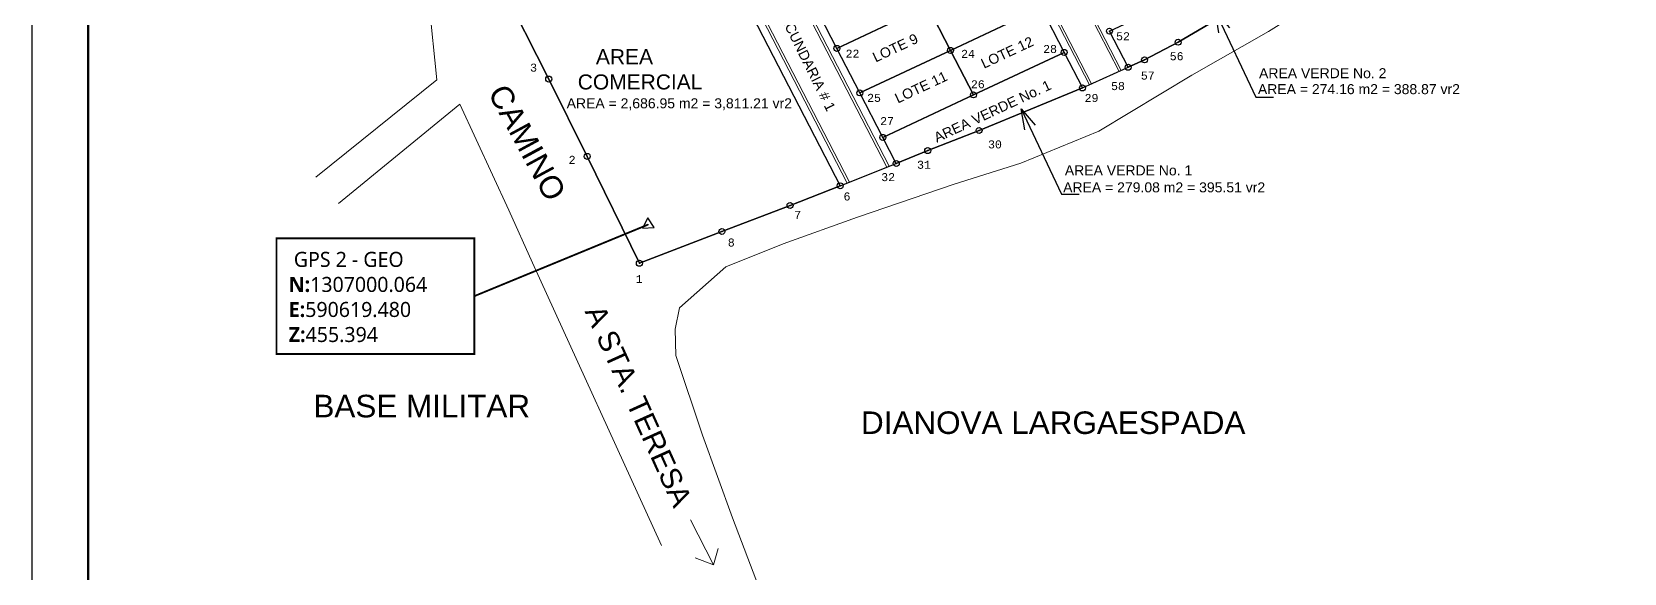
# Model space of a CAD drawing. Header units: millimetres. Extents: x 590482 to 595025, y 1306677 to 1308289.
# Drawn here: x 590496.3 to 590814.6, y 1306930.4 to 1307038.6 of the extents above; entities that cross this region are included whole.
import ezdxf
from ezdxf.enums import TextEntityAlignment as Align

# ---------------------------------------------------------------- set-up
doc = ezdxf.new("R2010")
doc.units = ezdxf.units.MM
doc.header["$PDMODE"] = 32
doc.header["$PDSIZE"] = 1.2
for name, color, linetype, lineweight in [('_BORDILLOS Y CUNETAS', 252, 'Continuous', 20), ('_TEXTO', 3, 'Continuous', 25), ('COTAS', 40, 'Continuous', 5)]:
    doc.layers.add(name, color=color, linetype=linetype, lineweight=lineweight)
for name, color, linetype in [('CERCO', 6, 'Continuous'), ('CIRCULO', 1, 'Continuous'), ('CVL_CUADCON_TX', 2, 'Continuous'), ('CVL_PUNTO', 2, 'Continuous'), ('CVL_PUNTO_NUM', 2, 'Continuous'), ('MOJONES GEODESICOS', 7, 'Continuous'), ('POLIGONO MATRIZ REPLANTEO', 3, 'Continuous'), ('TEXT. FORMAT.', 3, 'Continuous'), ('TEXTO 2', 4, 'Continuous')]:
    doc.layers.add(name, color=color, linetype=linetype)
doc.styles.add('CURVAS', font='arial.ttf', dxfattribs={"height": 1})
doc.styles.add('MONOTXT4', font='monotxt4.shx')
doc.styles.add('PUNTOS PI', font='arial.ttf', dxfattribs={"height": 2})

# ---------------------------------------------------------------- blocks, each defined once
blk = doc.blocks.new('AeccTickTriangle')
at = {"color": 0, "linetype": 'ByBlock', "lineweight": -2}
blk.add_lwpolyline([(0, 0.67), (-0.58, -0.33), (0.58, -0.33)], close=True, dxfattribs=at)
at = {"color": 0, "linetype": 'ByBlock', "lineweight": -2, "const_width": 0.0625}
blk.add_lwpolyline([(-0.03, 0, 1), (0.03, 0, 1)], format="xyb", close=True, dxfattribs=at)

msp = doc.modelspace()

# ---------------------------------------------------------------- linework, layer by layer
msp.add_lwpolyline([(591127.033, 1307314.666), (590496.283, 1307314.666), (590496.283, 1306869.166), (591127.033, 1306869.166)], close=True)
at = {"color": 7, "lineweight": 50}
msp.add_lwpolyline([(591115.783, 1307303.416), (590507.533, 1307303.416), (590507.533, 1306880.416), (591115.783, 1306880.416)], close=True, dxfattribs=at)
at = {"color": 7, "linetype": 'Continuous', "lineweight": 25}
for points in [[(590617.724, 1306992.32), (590607.299, 1307013.677), (590599.597, 1307029.13), (590590.093, 1307047.957), (590627.966, 1307065.693), (590657.871, 1307007.807), (590647.841, 1307003.878), (590634.209, 1306998.671)], [(590750.105, 1307051.468), (590741.853, 1307046.188), (590725.41, 1307036.483), (590718.696, 1307032.955), (590715.42, 1307031.472), (590711.69, 1307038.694), (590729.814, 1307047.18), (590747.938, 1307055.666)], [(590675.323, 1307043.734), (590657.196, 1307035.247), (590652.608, 1307044.132), (590670.734, 1307052.619)], [(590698.037, 1307043.336), (590679.912, 1307034.849), (590675.323, 1307043.734), (590693.448, 1307052.222)], [(590679.912, 1307034.849), (590661.785, 1307026.362), (590657.196, 1307035.247), (590675.323, 1307043.734)], [(590702.626, 1307034.45), (590684.5, 1307025.964), (590679.912, 1307034.849), (590698.037, 1307043.336)], [(590684.5, 1307025.964), (590666.374, 1307017.477), (590661.785, 1307026.362), (590679.912, 1307034.849)], [(590706.297, 1307027.343), (590685.633, 1307018.855), (590675.366, 1307014.83), (590669.072, 1307012.254), (590666.374, 1307017.477), (590684.5, 1307025.964), (590702.626, 1307034.45), (590706.297, 1307027.343)]]:
    msp.add_lwpolyline(points, close=True, dxfattribs=at)
at = {"layer": '_BORDILLOS Y CUNETAS'}
for points in [[(590713.595, 1307030.646), (590682.618, 1307090.627, -0.4256099), (590683.779, 1307094.038), (590719.124, 1307110.591, -0.4029362), (590722.406, 1307109.474), (590751.797, 1307052.551)], [(590714.051, 1307030.852), (590683.062, 1307090.857, -0.4256099), (590683.991, 1307093.586), (590719.336, 1307110.138, -0.4029362), (590721.961, 1307109.244), (590751.374, 1307052.28)], [(590667.213, 1307011.493), (590637.303, 1307069.406, -0.4256147), (590638.464, 1307072.817), (590673.809, 1307089.37, -0.4029084), (590677.091, 1307088.253), (590708.122, 1307028.169)], [(590667.658, 1307011.722), (590637.747, 1307069.636, -0.4256147), (590638.676, 1307072.365), (590674.021, 1307088.917, -0.4029084), (590676.647, 1307088.024), (590707.677, 1307027.939)], [(590589.191, 1307049.743), (590626.682, 1307067.3, -0.4029036), (590629.964, 1307066.183), (590659.744, 1307008.521)], [(590659.274, 1307008.342), (590629.519, 1307065.954, 0.4029036), (590626.894, 1307066.847), (590589.417, 1307049.296)]]:
    msp.add_lwpolyline(points, format="xyb", dxfattribs=at)
at = {"layer": 'CERCO', "lineweight": 13, "elevation": -460.616}
for points in [[(590512.693, 1307166.847), (590544.965, 1307113.308), (590547.756, 1307106.948), (590556.064, 1307090.243), (590558.156, 1307086.358), (590562.18, 1307078.701), (590569.677, 1307057.229), (590575.693, 1307043.987), (590577.239, 1307028.938), (590553.069, 1307009.508)], [(590641.711, 1306927.317), (590636.349, 1306941.513), (590630.345, 1306958.023), (590625.029, 1306973.928), (590624.899, 1306979.138), (590625.752, 1306983.459), (590635.003, 1306991.604), (590646.463, 1306996.224), (590661.328, 1307001.564), (590680.627, 1307008.098), (590693.995, 1307012.355), (590709.55, 1307018.712), (590728.124, 1307029.931), (590743.479, 1307038.603), (590764.838, 1307052.031), (590782.022, 1307062.792), (590800.317, 1307074.537), (590811.674, 1307082.137), (590825.536, 1307091.266)], [(590557.581, 1307004.257), (590581.836, 1307024.143), (590591.621, 1307002.934), (590596.387, 1306992.4), (590622.143, 1306935.974)]]:
    msp.add_lwpolyline(points, dxfattribs=at)
at = {"layer": 'CIRCULO', "const_width": 0.365}
msp.add_lwpolyline([(590619.48, 1307000.064), (590584.718, 1306985.759)], dxfattribs=at)
msp.add_lwpolyline([(590545.171, 1306997.296), (590584.718, 1306997.296), (590584.718, 1306974.221), (590545.171, 1306974.221)], close=True, dxfattribs=at)
at = {"layer": 'COTAS'}
for points in [[(590627.943, 1306941.107), (590632.566, 1306932.128)], [(590628.89, 1306933.463), (590632.566, 1306932.128), (590633.448, 1306935.39)]]:
    msp.add_lwpolyline(points, dxfattribs=at)
at = {"layer": 'CVL_PUNTO', "color": 2}
for p in [(590711.69, 1307038.694), (590657.196, 1307035.247), (590679.912, 1307034.849), (590702.626, 1307034.45), (590725.41, 1307036.483), (590715.42, 1307031.472), (590718.696, 1307032.955), (590599.597, 1307029.13), (590661.785, 1307026.362), (590684.5, 1307025.964), (590706.297, 1307027.343), (590685.633, 1307018.855), (590666.374, 1307017.477), (590666.374, 1307017.477), (590675.366, 1307014.83), (590607.299, 1307013.677), (590669.072, 1307012.254), (590657.871, 1307007.807), (590647.841, 1307003.878), (590634.209, 1306998.671), (590617.724, 1306992.32)]:
    msp.add_point(p, dxfattribs=at)
at = {"layer": 'POLIGONO MATRIZ REPLANTEO', "color": 3, "linetype": 'Continuous', "lineweight": 25}
msp.add_lwpolyline([(590590.093, 1307047.957), (590599.597, 1307029.13), (590607.299, 1307013.677), (590617.724, 1306992.32), (590634.209, 1306998.671), (590647.841, 1307003.878), (590657.871, 1307007.807), (590669.072, 1307012.254), (590675.366, 1307014.83), (590685.633, 1307018.855), (590706.297, 1307027.343), (590718.696, 1307032.955), (590725.41, 1307036.483), (590741.853, 1307046.188)], dxfattribs=at)
at = {"layer": 'TEXTO 2'}
for points in [[(590732.879, 1307042.57), (590740.918, 1307025.507), (590744.481, 1307025.507)], [(590733.566, 1307038.381), (590732.879, 1307042.57), (590735.67, 1307039.326)], [(590694.063, 1307023.163), (590702.102, 1307006.1), (590705.664, 1307006.1)], [(590694.749, 1307018.974), (590694.063, 1307023.163), (590696.854, 1307019.919)]]:
    msp.add_lwpolyline(points, dxfattribs=at)

# ---------------------------------------------------------------- block references
at = {"layer": 'MOJONES GEODESICOS', "color": 0, "linetype": 'ByBlock', "lineweight": -2, "xscale": 1.999999999999998, "yscale": 1.999999999999998, "zscale": 1.999999999999998, "rotation": 1.920555555555557}
msp.add_blockref('AeccTickTriangle', (590619.48, 1307000.064), dxfattribs=at)

# ---------------------------------------------------------------- texts
at = {"layer": '_TEXTO', "style": 'PUNTOS PI'}
for s, height, p in [('AREA', 3, (590614.742, 1307032.096)), ('COMERCIAL', 3, (590617.86, 1307027.05)), ('BASE MILITAR', 4.5, (590574.222, 1306961.559, -460.616)), ('DIANOVA LARGAESPADA', 4.5, (590700.445, 1306958.237, -460.616))]:
    msp.add_text(s, height=height, dxfattribs=at).set_placement(p, align=Align.CENTER)
for s, p in [('AREA VERDE No. 2', (590741.587, 1307029.295)), ('AREA VERDE No. 1', (590702.771, 1307009.888))]:
    msp.add_text(s, height=2, dxfattribs=at).set_placement(p)
for s, p in [('AREA = 274.16 m2 = 388.87 vr2', (590761.553, 1307027.112)), ('AREA = 2,686.95 m2 = 3,811.21 vr2', (590625.705, 1307024.111)), ('AREA = 279.08 m2 = 395.51 vr2', (590722.622, 1307007.496))]:
    msp.add_text(s, height=2, dxfattribs=at).set_placement(p, align=Align.MIDDLE)
msp.add_text('CAMINO', height=4.5, rotation=298.42154, dxfattribs=at).set_placement((590593.326, 1307015.368), align=Align.CENTER)
at = {"layer": '_TEXTO', "insert": (590547.629, 1306985.574), "char_height": 3, "attachment_point": 4, "style": 'PUNTOS PI'}
msp.add_mtext('{\\fRoboto Black|b0|i0|c0|p2;\\C1; GPS 2 - GEO}\\P{\\fRoboto Thin|b1|i0|c0|p2;\\C2;N:\\fRoboto Thin|b0|i0|c0|p2;1307000.064}\\P{\\fRoboto Thin|b1|i0|c0|p2;\\C3;E:\\fRoboto Thin|b0|i0|c0|p2;590619.480}\\P{\\fRoboto Thin|b1|i0|c0|p2;\\C4;Z:\\fRoboto Thin|b0|i0|c0|p2;455.394}', dxfattribs=at)
at = {"layer": 'CVL_CUADCON_TX', "style": 'CURVAS'}
msp.add_text('A STA. TERESA', height=4.16667, rotation=294.35663, dxfattribs=at).set_placement((590606.742, 1306982.728))
at = {"layer": 'CVL_PUNTO_NUM', "color": 2, "style": 'MONOTXT4'}
for s, p in [('52', (590713.009, 1307036.874)), ('22', (590658.943, 1307033.392)), ('24', (590682.024, 1307033.356)), ('28', (590698.427, 1307034.327)), ('56', (590723.737, 1307032.884)), ('3', (590595.88, 1307030.608)), ('26', (590683.989, 1307027.28)), ('58', (590712.003, 1307026.922)), ('57', (590717.961, 1307029.011)), ('25', (590663.244, 1307024.57)), ('29', (590706.718, 1307024.54)), ('27', (590665.843, 1307019.925)), ('30', (590687.417, 1307015.274)), ('2', (590603.586, 1307012.191)), ('31', (590673.225, 1307011.204)), ('32', (590666.067, 1307008.741)), ('6', (590658.53, 1307004.878)), ('7', (590648.67, 1307001.179)), ('8', (590635.396, 1306995.674)), ('1', (590616.997, 1306988.387))]:
    msp.add_text(s, height=1.6, dxfattribs=at).set_placement(p)
at = {"layer": 'TEXT. FORMAT.', "style": 'PUNTOS PI'}
for s, rotation, p in [('CALLE SECUNDARIA # 1', 296.3154, (590640.777, 1307051.709)), ('LOTE 9', 25.09381, (590664.941, 1307032.416)), ('LOTE 12', 25.09381, (590686.603, 1307031.166)), ('LOTE 11', 25.09381, (590669.383, 1307024.222)), ('AREA VERDE No. 1', 25.09381, (590677.188, 1307016.392))]:
    msp.add_text(s, height=2, rotation=rotation, dxfattribs=at).set_placement(p)

doc.saveas('drawing.dxf')
